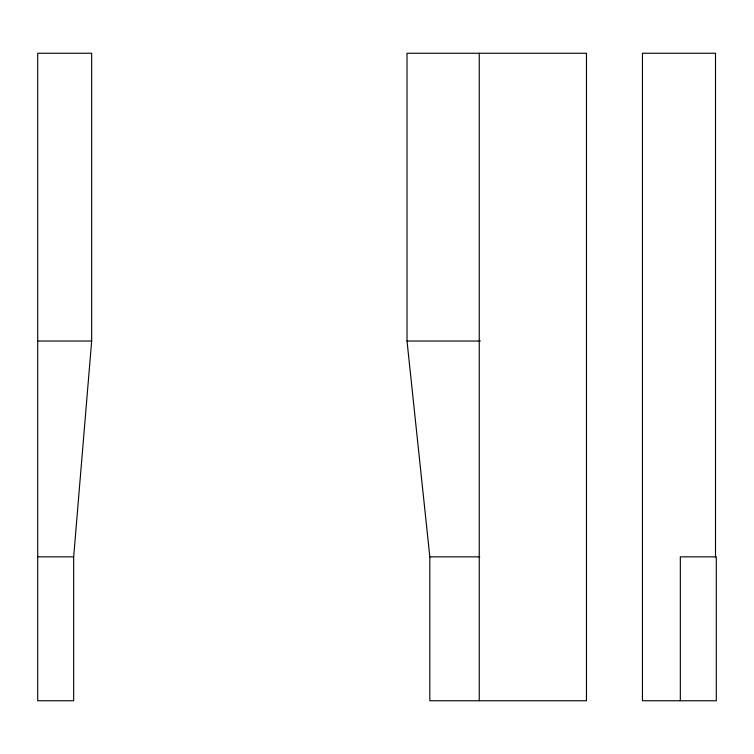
<?xml version="1.0" encoding="UTF-8"?>
<svg xmlns="http://www.w3.org/2000/svg" width="754" height="754" viewBox="0 0 754 754"><rect width="100%" height="100%" fill="white"/><g stroke="black" fill="none" stroke-linecap="round" stroke-linejoin="round"><path stroke-width="1.13" d="M73.675 556.857L91.658 341.025L91.658 53.251L37.7 53.251L37.7 700.749L73.675 700.749L73.675 556.857L37.7 556.857M37.7 341.025L91.658 341.025M407.019 341.025L429.827 556.857L429.827 700.749L586.461 700.749L586.461 53.251L407.019 53.251L407.019 341.025L480.364 341.025M429.827 556.857L479.78 556.857M715.499 557.121L715.499 53.251L642.455 53.251L642.455 700.749L716.3 700.749L716.3 556.857L680.325 556.857L680.325 700.749M479.261 53.251L479.261 700.749"/></g></svg>
